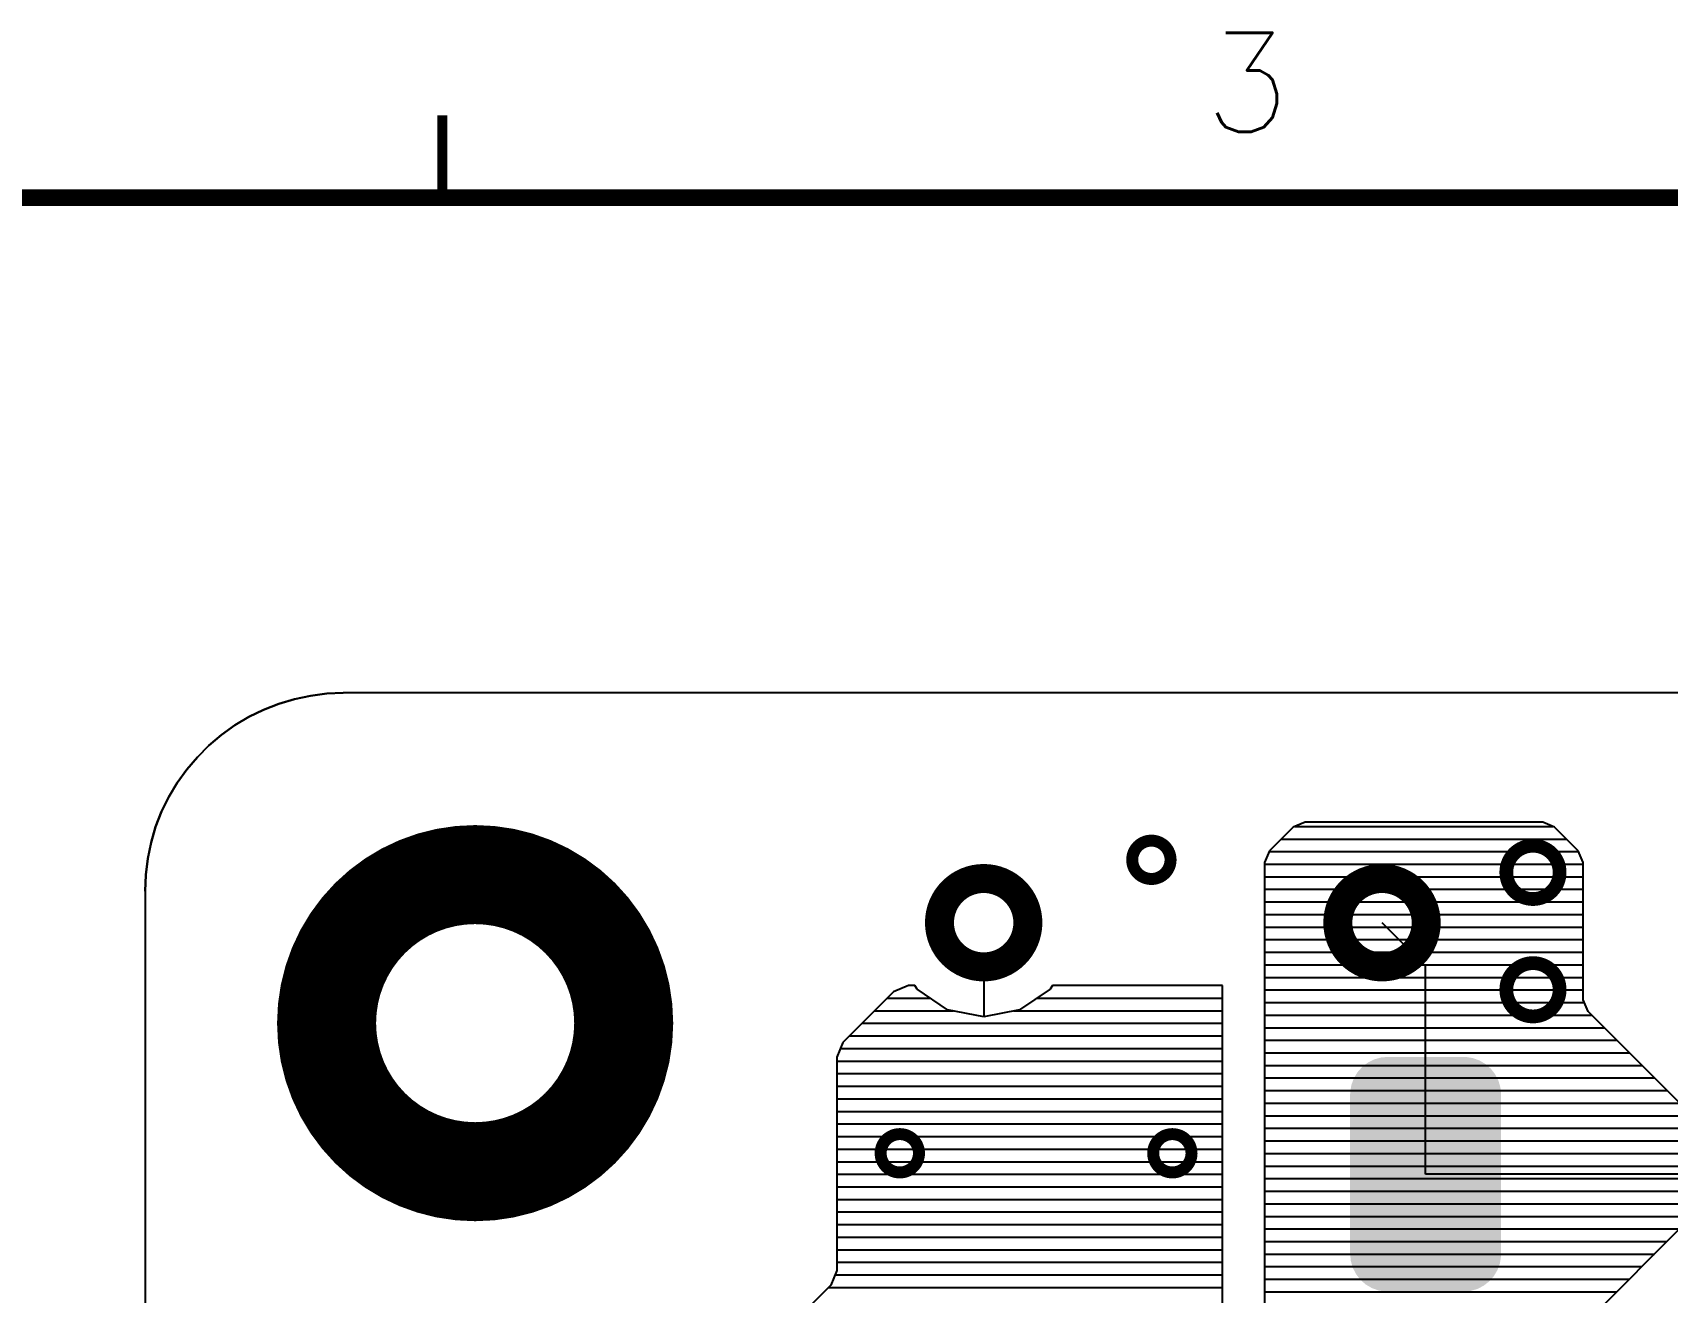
# Model space of a CAD drawing. Extents: x 295 to 953, y 10 to 290.
# Drawn here: x 577.07 to 626.58, y 251.84 to 290 of the extents above; entities that cross this region are included whole.
import ezdxf
from ezdxf.enums import TextEntityAlignment as Align

# ---------------------------------------------------------------- set-up
doc = ezdxf.new("R2010")
doc.units = 0
doc.header["$LTSCALE"] = 5
doc.header["$MEASUREMENT"] = 0
doc.layers.get('0').update_dxf_attribs({"linetype": 'CONTINUOUS', "lineweight": 25})
for name, color, linetype in [('130409_DV-DPH-A6_TOP', 5, 'CONTINUOUS'), ('문자', 4, 'CONTINUOUS'), ('테두리', 3, 'CONTINUOUS')]:
    doc.layers.add(name, color=color, linetype=linetype)
doc.styles.get("Standard").update_dxf_attribs({"font": 'simplex.shx'})

# ---------------------------------------------------------------- blocks, each defined once
blk = doc.blocks.new('C')
at = {"layer": '테두리'}
for points, const_width in [([(112.5, 287.5), (112.5, 285)], 0.3), ([(15, 285), (15, 15), (405, 15), (405, 285), (15, 285)], 0.5)]:
    blk.add_lwpolyline(points, dxfattribs=dict(at, const_width=const_width))
at = {"layer": '문자'}
blk.add_text('3', height=3, dxfattribs=at).set_placement((136.875, 288.5), align=Align.MIDDLE)

msp = doc.modelspace()

# ---------------------------------------------------------------- linework, layer by layer
for points, const_width in [([(585.975, 259.997, 1), (594.975, 259.997, 1)], 3), ([(610.377, 264.945, 1), (611.538, 264.945, 1)], 0.363), ([(621.707, 264.564, 1), (623.322, 264.564, 1)], 0.417), ([(604.539, 263.04, 1), (607.216, 263.04, 1)], 0.879), ([(616.604, 263.04, 1), (619.281, 263.04, 1)], 0.879), ([(621.707, 261.008, 1), (623.322, 261.008, 1)], 0.417), ([(602.757, 256.055, 1), (603.918, 256.055, 1)], 0.363), ([(611.012, 256.055, 1), (612.173, 256.055, 1)], 0.363)]:
    msp.add_lwpolyline(points, format="xyb", close=True, dxfattribs=dict(const_width=const_width))
for points in [[(617.699, 258.896), (617.853, 258.94), (620.814, 258.896), (620.69, 258.94)], [(617.853, 258.94), (617.906, 258.956), (620.69, 258.94), (620.592, 258.956)], [(617.906, 258.956), (618.097, 258.974), (620.592, 258.956), (620.477, 258.974)], [(618.097, 258.974), (618.12, 258.976), (620.477, 258.974), (620.406, 258.976)], [(617.086, 258.319), (617.161, 258.446), (621.436, 258.319), (621.371, 258.446)], [(617.161, 258.446), (617.195, 258.504), (621.371, 258.446), (621.326, 258.504)], [(617.195, 258.504), (617.294, 258.616), (621.326, 258.504), (621.239, 258.616)], [(617.294, 258.616), (617.337, 258.666), (621.239, 258.616), (621.182, 258.666)], [(617.337, 258.666), (617.456, 258.758), (621.182, 258.666), (621.078, 258.758)], [(617.456, 258.758), (617.508, 258.798), (621.078, 258.758), (621.01, 258.798)], [(617.508, 258.798), (617.644, 258.868), (621.01, 258.798), (620.892, 258.868)], [(617.644, 258.868), (617.699, 258.896), (620.892, 258.868), (620.814, 258.896)], [(616.98, 257.904), (617.002, 258.047), (621.543, 257.904), (621.529, 258.047)], [(617.002, 258.047), (617.013, 258.116), (621.529, 258.047), (621.509, 258.116)], [(617.013, 258.116), (617.062, 258.254), (621.509, 258.116), (621.469, 258.254)], [(617.062, 258.254), (617.086, 258.319), (621.469, 258.254), (621.436, 258.319)], [(616.977, 257.833), (616.98, 257.904), (621.549, 257.833), (621.543, 257.904)], [(616.977, 253.007), (616.977, 257.833), (621.549, 253.007), (621.549, 257.833)], [(616.984, 252.936), (616.977, 253.007), (621.547, 252.936), (621.549, 253.007)], [(616.998, 252.793), (616.984, 252.936), (621.525, 252.793), (621.547, 252.936)], [(617.018, 252.724), (616.998, 252.793), (621.514, 252.724), (621.525, 252.793)], [(617.058, 252.586), (617.018, 252.724), (621.464, 252.586), (621.514, 252.724)], [(617.091, 252.521), (617.058, 252.586), (621.441, 252.521), (621.464, 252.586)], [(617.156, 252.394), (617.091, 252.521), (621.366, 252.394), (621.441, 252.521)], [(617.201, 252.336), (617.156, 252.394), (621.332, 252.336), (621.366, 252.394)], [(617.288, 252.224), (617.201, 252.336), (621.233, 252.224), (621.332, 252.336)], [(617.344, 252.174), (617.288, 252.224), (621.189, 252.174), (621.233, 252.224)], [(617.449, 252.082), (617.344, 252.174), (621.07, 252.082), (621.189, 252.174)], [(617.516, 252.042), (617.449, 252.082), (621.019, 252.042), (621.07, 252.082)], [(617.635, 251.972), (617.516, 252.042), (620.882, 251.972), (621.019, 252.042)], [(617.713, 251.944), (617.635, 251.972), (620.827, 251.944), (620.882, 251.972)], [(617.837, 251.9), (617.713, 251.944), (620.674, 251.9), (620.827, 251.944)], [(617.935, 251.884), (617.837, 251.9), (620.621, 251.884), (620.674, 251.9)], [(618.05, 251.866), (617.935, 251.884), (620.429, 251.866), (620.621, 251.884)], [(618.12, 251.864), (618.05, 251.866), (620.406, 251.864), (620.429, 251.866)]]:
    msp.add_solid(points)
at = {"layer": '130409_DV-DPH-A6_TOP', "color": 7}
for p, q in [((585.486, 269.913), (585.004, 269.812)), ((585.004, 269.812), (585.486, 269.913)), ((585.979, 269.979), (585.486, 269.913)), ((585.486, 269.913), (585.979, 269.979)), ((586.477, 270), (585.979, 269.979)), ((585.979, 269.979), (586.477, 270)), ((794.473, 270), (586.477, 270)), ((794.473, 270), (586.477, 270)), ((584.064, 269.492), (583.617, 269.273)), ((583.617, 269.273), (584.064, 269.492)), ((584.526, 269.674), (584.064, 269.492)), ((584.064, 269.492), (584.526, 269.674)), ((585.004, 269.812), (584.526, 269.674)), ((584.526, 269.674), (585.004, 269.812)), ((583.195, 269.019), (582.789, 268.735)), ((582.789, 268.735), (583.195, 269.019)), ((583.617, 269.273), (583.195, 269.019)), ((583.195, 269.019), (583.617, 269.273)), ((582.413, 268.41), (582.063, 268.059)), ((582.063, 268.059), (582.413, 268.41)), ((582.789, 268.735), (582.413, 268.41)), ((582.413, 268.41), (582.789, 268.735)), ((582.063, 268.059), (581.742, 267.683)), ((581.742, 267.683), (582.063, 268.059)), ((581.742, 267.683), (581.453, 267.277)), ((581.453, 267.277), (581.742, 267.683)), ((581.453, 267.277), (581.199, 266.855)), ((581.199, 266.855), (581.453, 267.277)), ((580.98, 266.408), (580.798, 265.946)), ((580.798, 265.946), (580.98, 266.408)), ((581.199, 266.855), (580.98, 266.408)), ((580.98, 266.408), (581.199, 266.855)), ((580.798, 265.946), (580.66, 265.468)), ((580.66, 265.468), (580.798, 265.946)), ((615.25, 265.936), (614.534, 265.219)), ((615.611, 266.088), (615.25, 265.936)), ((615.306, 265.956), (623.114, 265.956)), ((620.991, 266.088), (615.611, 266.088)), ((622.809, 266.088), (620.991, 266.088)), ((623.17, 265.936), (622.809, 266.088)), ((623.886, 265.219), (623.17, 265.936)), ((580.66, 265.468), (580.559, 264.986)), ((580.559, 264.986), (580.66, 265.468)), ((614.889, 265.575), (623.531, 265.575)), ((580.559, 264.986), (580.498, 264.493)), ((580.498, 264.493), (580.559, 264.986)), ((614.534, 265.219), (614.387, 264.859)), ((614.524, 265.194), (623.896, 265.194)), ((624.039, 264.859), (623.886, 265.219)), ((580.498, 264.493), (580.478, 263.995)), ((580.478, 263.995), (580.498, 264.493)), ((614.387, 264.859), (614.381, 250.04)), ((614.381, 264.813), (624.039, 264.813)), ((614.381, 264.432), (624.039, 264.432)), ((624.033, 260.708), (624.039, 264.859)), ((580.478, 263.995), (580.478, 75.999)), ((580.478, 263.995), (580.478, 75.999)), ((614.381, 264.051), (624.039, 264.051)), ((614.381, 263.67), (624.039, 263.67)), ((614.381, 263.289), (624.039, 263.289)), ((614.381, 262.908), (624.039, 262.908)), ((619.263, 261.719), (617.943, 263.04)), ((614.381, 262.527), (624.033, 262.527)), ((605.878, 262.136), (605.878, 260.19)), ((614.381, 262.146), (624.033, 262.146)), ((614.381, 261.765), (624.033, 261.765)), ((619.263, 255.42), (619.263, 261.719)), ((603.15, 260.947), (601.615, 259.413)), ((603.597, 261.135), (603.15, 260.947)), ((603.79, 261.135), (603.597, 261.135)), ((603.861, 261.023), (603.79, 261.135)), ((604.785, 260.403), (603.861, 261.023)), ((607.889, 261.023), (606.965, 260.403)), ((607.96, 261.135), (607.889, 261.023)), ((613.111, 261.135), (607.96, 261.135)), ((613.111, 249.786), (613.111, 261.135)), ((614.381, 261.384), (624.033, 261.384)), ((614.381, 261.003), (624.033, 261.003)), ((602.951, 260.754), (604.267, 260.754)), ((607.483, 260.754), (613.111, 260.754)), ((614.381, 260.622), (624.069, 260.622)), ((624.186, 260.348), (624.033, 260.708)), ((602.189, 259.992), (613.111, 259.992)), ((602.57, 260.373), (604.963, 260.373)), ((605.878, 260.19), (604.785, 260.403)), ((606.965, 260.403), (605.878, 260.19)), ((606.787, 260.373), (613.111, 260.373)), ((614.381, 260.241), (624.293, 260.241)), ((625.055, 259.484), (624.186, 260.348)), ((601.808, 259.611), (613.111, 259.611)), ((614.381, 259.86), (624.674, 259.86)), ((614.381, 259.479), (625.055, 259.479)), ((627.95, 256.583), (625.055, 259.484)), ((601.615, 259.413), (601.427, 258.966)), ((601.427, 258.966), (601.433, 252.88)), ((601.539, 259.23), (613.111, 259.23)), ((614.381, 259.098), (625.436, 259.098)), ((601.427, 258.849), (613.111, 258.849)), ((601.427, 258.468), (613.111, 258.468)), ((614.381, 258.717), (625.817, 258.717)), ((601.427, 258.087), (613.111, 258.087)), ((614.381, 258.336), (626.198, 258.336)), ((614.381, 257.955), (626.579, 257.955)), ((601.427, 257.706), (613.111, 257.706)), ((614.381, 257.574), (626.96, 257.574)), ((601.427, 257.325), (613.111, 257.325)), ((614.381, 257.193), (627.341, 257.193)), ((601.427, 256.944), (613.111, 256.944)), ((601.427, 256.563), (613.111, 256.563)), ((614.381, 256.812), (627.722, 256.812)), ((601.427, 256.182), (613.111, 256.182)), ((614.381, 256.431), (632.675, 256.431)), ((614.381, 256.05), (633.056, 256.05)), ((601.427, 255.801), (613.111, 255.801)), ((614.381, 255.669), (633.183, 255.669)), ((601.427, 255.42), (613.111, 255.42)), ((601.427, 255.039), (613.111, 255.039)), ((614.381, 255.288), (633.183, 255.288)), ((631.659, 255.42), (619.263, 255.42)), ((601.427, 254.658), (613.111, 254.658)), ((614.381, 254.907), (633.177, 254.907)), ((614.381, 254.526), (632.796, 254.526)), ((601.427, 254.277), (613.111, 254.277)), ((614.381, 254.145), (627.335, 254.145)), ((622.154, 248.963), (627.442, 254.252)), ((601.427, 253.896), (613.111, 253.896)), ((601.427, 253.515), (613.111, 253.515)), ((614.381, 253.764), (626.954, 253.764)), ((601.427, 253.134), (613.111, 253.134)), ((614.381, 253.383), (626.573, 253.383)), ((614.381, 253.002), (626.192, 253.002)), ((601.433, 252.504), (601.245, 252.057)), ((601.433, 252.88), (601.433, 252.504)), ((601.433, 252.753), (613.111, 252.753)), ((614.381, 252.621), (625.811, 252.621)), ((601.245, 252.057), (599.71, 250.523)), ((601.372, 252.372), (613.111, 252.372)), ((614.381, 252.24), (625.43, 252.24)), ((601.179, 251.991), (613.111, 251.991)), ((614.381, 251.859), (625.049, 251.859))]:
    msp.add_line(p, q, dxfattribs=at)

# ---------------------------------------------------------------- block references
msp.add_blockref('C', (476.978, 0))

doc.saveas('drawing.dxf')
